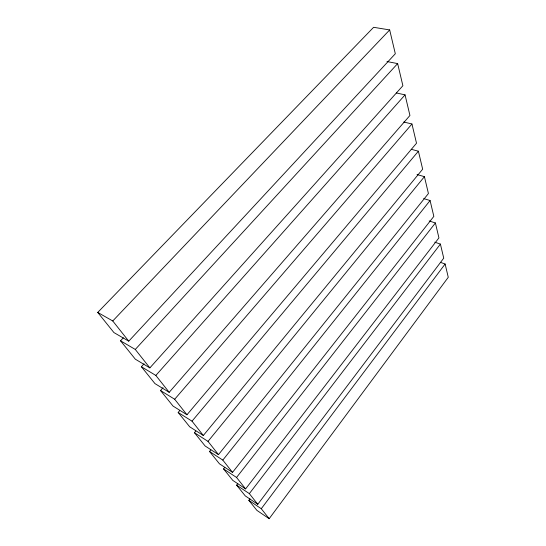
<?xml version="1.0" encoding="UTF-8"?>
<svg xmlns="http://www.w3.org/2000/svg" width="546" height="546" viewBox="0 0 546 546"><rect width="100%" height="100%" fill="white"/><g stroke="black" fill="none" stroke-linecap="round" stroke-linejoin="round"><path stroke-width="0.82" d="M249.952 498.867L248.833 500.341L256.907 510.38L269.171 518.7L448.266 277.3L445.12 264.011L440.397 262.326M269.171 518.7L261.281 508.722L445.12 264.011M237.797 483.654L236.63 485.162L245.256 495.891L257.78 504.306L443.734 258.156L440.404 244.089L434.759 242.165M257.78 504.306L249.345 493.632L440.404 244.089M224.788 467.369L223.56 468.912L232.801 480.405L245.598 488.902L438.929 237.885L435.401 222.966L429.17 220.946M245.598 488.902L236.555 477.463L435.401 222.966M210.817 449.89L209.534 451.474L219.458 463.813L232.535 472.386L433.838 216.38L430.084 200.532L423.696 198.573M232.535 472.386L222.809 460.094L430.084 200.532M195.796 431.081L194.444 432.705L205.125 445.986L218.482 454.627L428.426 193.53L424.426 176.658L417.048 174.543M218.482 454.627L208.006 441.38L424.426 176.658M179.579 410.79L178.16 412.455L189.687 426.795L203.337 435.483L422.659 169.192L418.4 151.201L411.24 149.297M203.337 435.483L192.015 421.164L418.4 151.201M163.029 387.687L160.538 390.54L173.021 406.06L186.964 414.776L416.509 143.229L411.957 123.997L403.781 122.011M186.964 414.776L174.686 399.256L411.957 123.997M144.035 363.813L141.4 366.741L154.962 383.606L169.199 392.321L409.937 115.472L405.057 94.867L396.294 92.943M141.4 366.741L155.842 375.443L405.057 94.867M123.341 337.803L120.543 340.806L135.333 359.193L149.87 367.888L402.887 85.722L397.645 63.595L386.984 61.541M120.543 340.806L135.285 349.447L397.645 63.595M128.747 341.182L395.318 53.754L389.673 29.928L373.614 27.3L97.734 312.435L113.916 332.569L128.747 341.182L112.756 320.973L97.734 312.435M112.756 320.973L389.673 29.928M160.538 390.54L174.686 399.256M178.16 412.455L192.015 421.164M194.444 432.705L208.006 441.38M209.534 451.474L222.809 460.094M223.56 468.912L236.555 477.463M236.63 485.162L249.345 493.632M248.833 500.341L261.281 508.722M135.285 349.447L149.87 367.888M155.842 375.443L169.199 392.321"/></g></svg>
